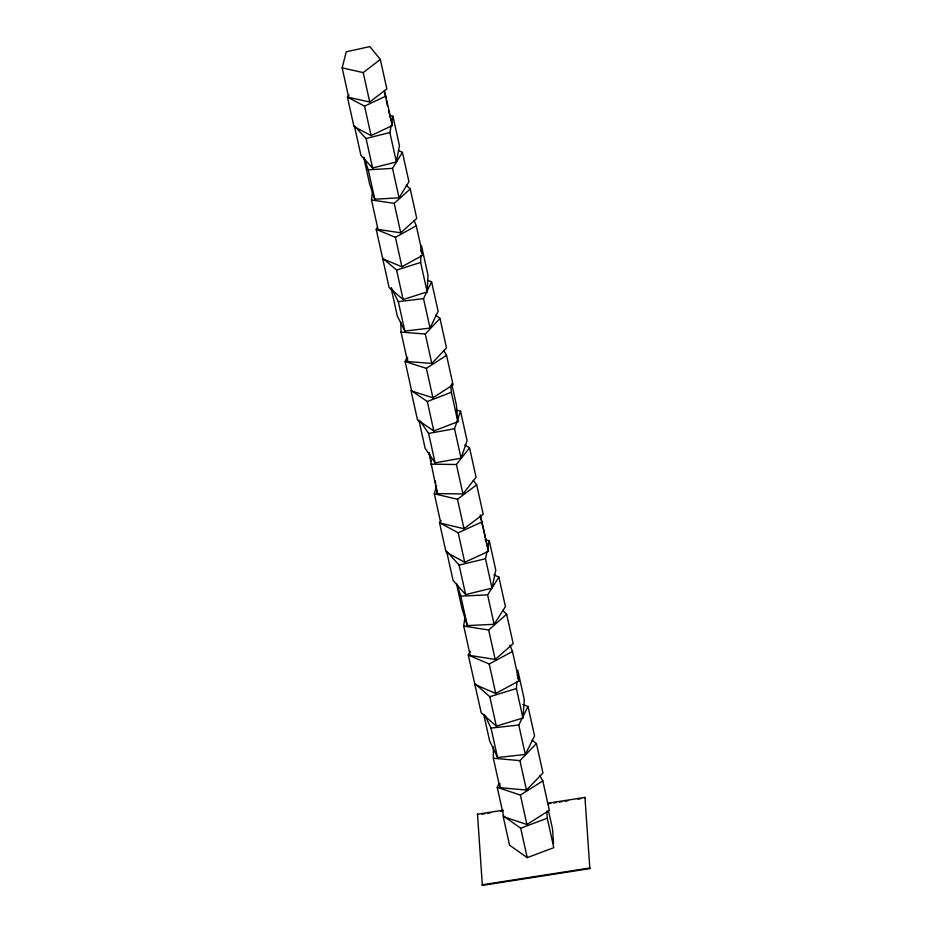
<?xml version="1.0" encoding="UTF-8"?>
<svg xmlns="http://www.w3.org/2000/svg" width="932" height="932" viewBox="0 0 932 932"><rect width="100%" height="100%" fill="white"/><g stroke="black" fill="none" stroke-linecap="round" stroke-linejoin="round"><path stroke-width="1.4" d="M532.067 740.113L536.436 743.561L542.96 773.001L526.463 790.068L499.878 787.68L493.343 758.24L493.389 746.835M499.878 787.68L499.89 783.404M377.588 226.826L376.202 229.354L389.122 287.58L403.125 299.522L427.171 291.891L420.635 262.451L420.996 255.508M421.206 251.349L421.497 245.792L428.021 275.231L427.171 291.891M470.322 651.386L468.272 655.01L481.215 712.805L496.337 726.156L522.957 717.978L516.433 688.538L516.934 681.455M517.353 675.793L517.761 670.12L524.285 699.559L522.957 717.978M406.282 185.177L410.231 188.963L416.755 218.403L400.737 232.814L378.019 229.435L371.484 199.996L372.474 191.747M502.697 610.309L506.659 614.235L513.183 643.674L495.195 659.46L470.241 655.476L463.717 626.048L465.103 616.215M372.602 167.981L366.066 138.542L354.416 125.96L360.94 155.399L372.602 167.981L396.391 161.958L389.867 132.53L391.137 125.738M391.65 123.012L392.92 116.22L390.182 115.719M396.391 161.958L399.444 145.66L392.92 116.22M446.556 551.057L453.08 580.496L465.639 594.569L492.026 588.15L485.502 558.711L486.947 551.767M487.529 548.995L489.253 540.665L485.013 539.826M492.026 588.15L495.789 570.104L489.253 540.665M342.161 67.885L346.25 51.819L369.829 46.6L380.314 59.438L386.85 88.878L369.736 102.031L348.685 97.324L342.161 67.885L363.212 72.591L380.314 59.438M473.211 480.411L476.683 484.838L483.219 514.278L464.008 528.712L440.848 523.26L434.324 493.82L436.584 485.607M418.911 420.227L425.12 448.257L435.139 462.878L461.06 458.183L454.525 428.743L460.536 411.222L456.365 410.08M461.06 458.183L467.06 440.661L460.536 411.222M443.632 350.42L446.556 355.36L453.08 384.8L432.914 397.801L411.676 391.021L405.152 361.581L406.783 357.62M539.977 775.867L542.832 780.934L549.356 810.374L526.918 824.505L503.769 816.793L497.245 787.365L498.876 783.579M391.102 288.081L397.323 316.111L404.849 331.093L430.048 328.076L423.524 298.636L431.586 281.79L427.532 280.311M430.048 328.076L438.11 311.23L431.586 281.79M483.72 714.273L489.626 740.905L497.537 757.53L525.31 754.466L518.786 725.026L528.036 706.503L522.84 704.534M525.31 754.466L534.56 735.942L528.036 706.503M363.748 157.438L369.643 184.07L374.757 199.227L399.047 197.817L392.523 168.377L402.414 152.335L398.523 150.518M399.047 197.817L408.95 181.775L402.414 152.335M456.459 583.502L462.051 608.736L467.328 625.593L494.123 624.289L487.599 594.849L498.9 577.176L493.937 574.776M494.123 624.289L505.424 606.616L498.9 577.176M384.45 90.579L392.407 125.54L371.087 135.583L353.974 126.601L347.45 97.161L348.987 94.924M480.306 514.883L488.485 551.36L464.719 562.276L446.032 552.117L439.508 522.677L441.139 520.394M428.988 452.882L437.329 493.587L462.959 493.948L456.424 464.509L469.542 447.814L464.858 444.972M462.959 493.948L476.066 477.254L469.542 447.814M400.853 322.297L401.04 332.095L425.295 334.017L439.974 318.418L435.64 315.109M401.04 332.095L407.564 361.534L431.819 363.457L446.498 347.857L439.974 318.418M493.343 758.24L519.94 760.629L536.436 743.561M371.484 199.996L394.213 203.374L410.231 188.963M463.717 626.048L488.671 630.02L506.659 614.235M434.324 493.82L457.472 499.272L476.683 484.838M405.152 361.581L426.378 368.361L446.556 355.36M497.245 787.365L520.394 795.066L542.832 780.934M376.202 229.354L395.401 237.322L416.278 225.789L414.181 220.756M382.726 258.793L401.937 266.762L422.802 255.217L416.278 225.789M468.272 655.01L489.218 664.027L512.472 651.48L509.932 645.037M474.796 684.449L495.742 693.466L518.996 680.919L512.472 651.48M347.45 97.161L364.563 106.143L385.883 96.101M439.508 522.677L458.183 532.836L481.961 521.932M451.705 383.798L456.377 404.826L457.868 421.695L433.834 430.968L417.478 419.819L410.954 390.392L427.31 401.529L451.344 392.255L450.715 385.219M547.27 818.226L553.794 847.666L527.221 857.638L509.548 845.173L503.024 815.745L520.697 828.198L547.27 818.226L546.793 811.061M382.598 258.141L396.601 270.094L420.635 262.451M474.691 683.366L489.813 696.728L516.433 688.538M366.066 138.542L389.867 132.53M447.523 552.14L459.115 565.13L485.502 558.711M420.134 421.066L428.615 433.438L454.525 428.743M547.701 803.244L584.97 797.419L589.84 868.601L482.357 885.4L477.487 814.218L503.28 810.188M481.914 814.149L484.78 813.694M487.646 813.252L490.512 812.797M500.542 811.236L503.408 810.782M547.841 803.838L550.707 803.396M553.573 802.941L556.439 802.499M559.305 802.044L562.171 801.602M565.037 801.147L567.903 800.704M577.933 799.132L580.799 798.689M391.417 287.918L398.313 301.653L423.524 298.636M484.92 715.31L491.013 728.102L518.786 725.026M364.051 157.392L368.233 169.799L392.523 168.377M457.146 584.481L460.792 596.154L487.599 594.849M430.805 464.148L456.424 464.509M420.705 250.195L422.802 255.217M517.47 677.051L518.996 680.919M388.469 110.349L392.407 125.54M488.485 551.36L480.458 516.235M584.97 797.419L585.098 798.013M589.84 868.601L589.711 867.995L482.228 884.806L482.357 885.4M548.505 810.828L552.548 829.049L553.503 843.367M451.344 392.255L457.868 421.695M384.427 92.128L385.673 97.732M386.291 100.54L387.537 106.143M519.94 760.629L526.463 790.068M425.295 334.017L431.819 363.457M394.213 203.374L400.737 232.814M488.671 630.02L495.195 659.46M363.212 72.591L369.736 102.031M457.472 499.272L464.008 528.712M426.378 368.361L432.914 397.801M520.394 795.066L526.918 824.505M395.401 237.322L401.937 266.762M489.218 664.027L495.742 693.466M364.563 106.143L371.087 135.583M458.183 532.836L464.719 562.276M427.31 401.529L433.834 430.968M520.697 828.198L527.221 857.638M396.601 270.094L403.125 299.522M489.813 696.728L496.337 726.156M459.115 565.13L465.639 594.569M428.615 433.438L435.139 462.878M398.313 301.653L404.849 331.093M368.233 169.799L374.757 199.227M491.013 728.102L497.537 757.53M429.314 452.847L431.178 461.258M460.792 596.154L467.328 625.593M477.487 814.218L477.615 814.824M435.279 480.912L435.733 483.72M436.188 486.539L437.329 493.587M407.482 357.329L407.564 361.534"/></g></svg>
